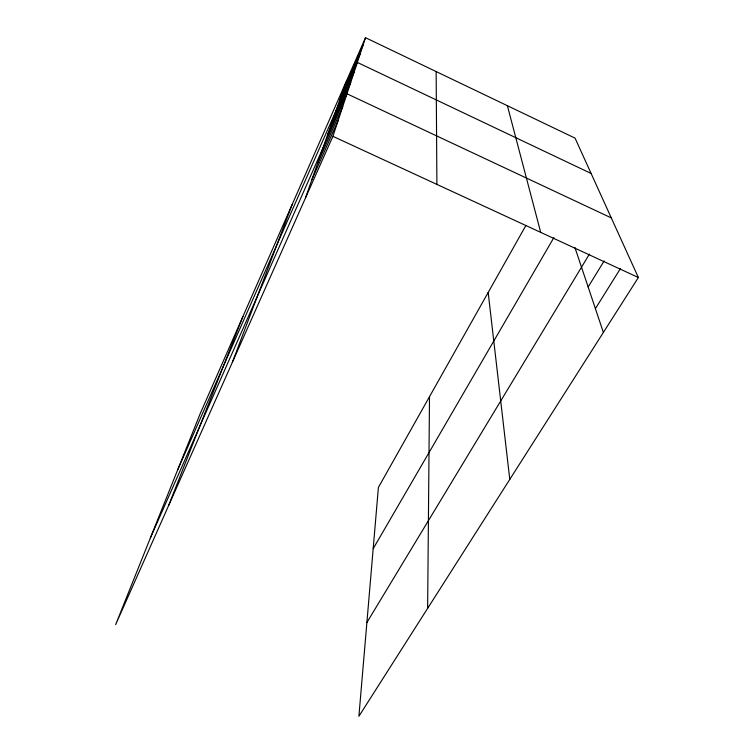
<?xml version="1.0" encoding="UTF-8"?>
<svg xmlns="http://www.w3.org/2000/svg" width="754" height="754" viewBox="0 0 754 754"><rect width="100%" height="100%" fill="white"/><g stroke="black" fill="none" stroke-linecap="round" stroke-linejoin="round"><path stroke-width="1.13" d="M427.631 608.384L429.507 396.67M365.511 37.7L200.093 413.899L115.635 624.642L332.91 136.333L365.511 37.7L575.066 138.142L638.365 277.51L358.895 716.3L378.404 487.433L525.868 225.521M305.455 198.038L346.011 82.054M232.355 362.325L292.194 204.428M168.632 505.529L242.901 316.529M342.834 91.121L362.985 45.344M339.432 100.857L360.271 53.562M177.642 469.921L357.339 62.422L591.108 173.467M331.807 122.666L354.163 72.026M327.509 134.947L350.723 82.44M150.432 537.809L346.972 93.788L611.296 217.906M317.594 163.316L342.74 106.597M311.826 179.82L338.075 120.706M373.183 548.695L553.888 237.567M366.887 622.531L589.411 254.126M588.148 286.991L604.124 260.959M595.406 308.64L620.354 268.697M332.91 136.333L638.365 277.51M574.878 247.406L603.379 332.439M507.385 105.701L540.703 232.373M488.168 292.477L509.779 479.393M436.151 71.564L436.896 184.391"/></g></svg>
